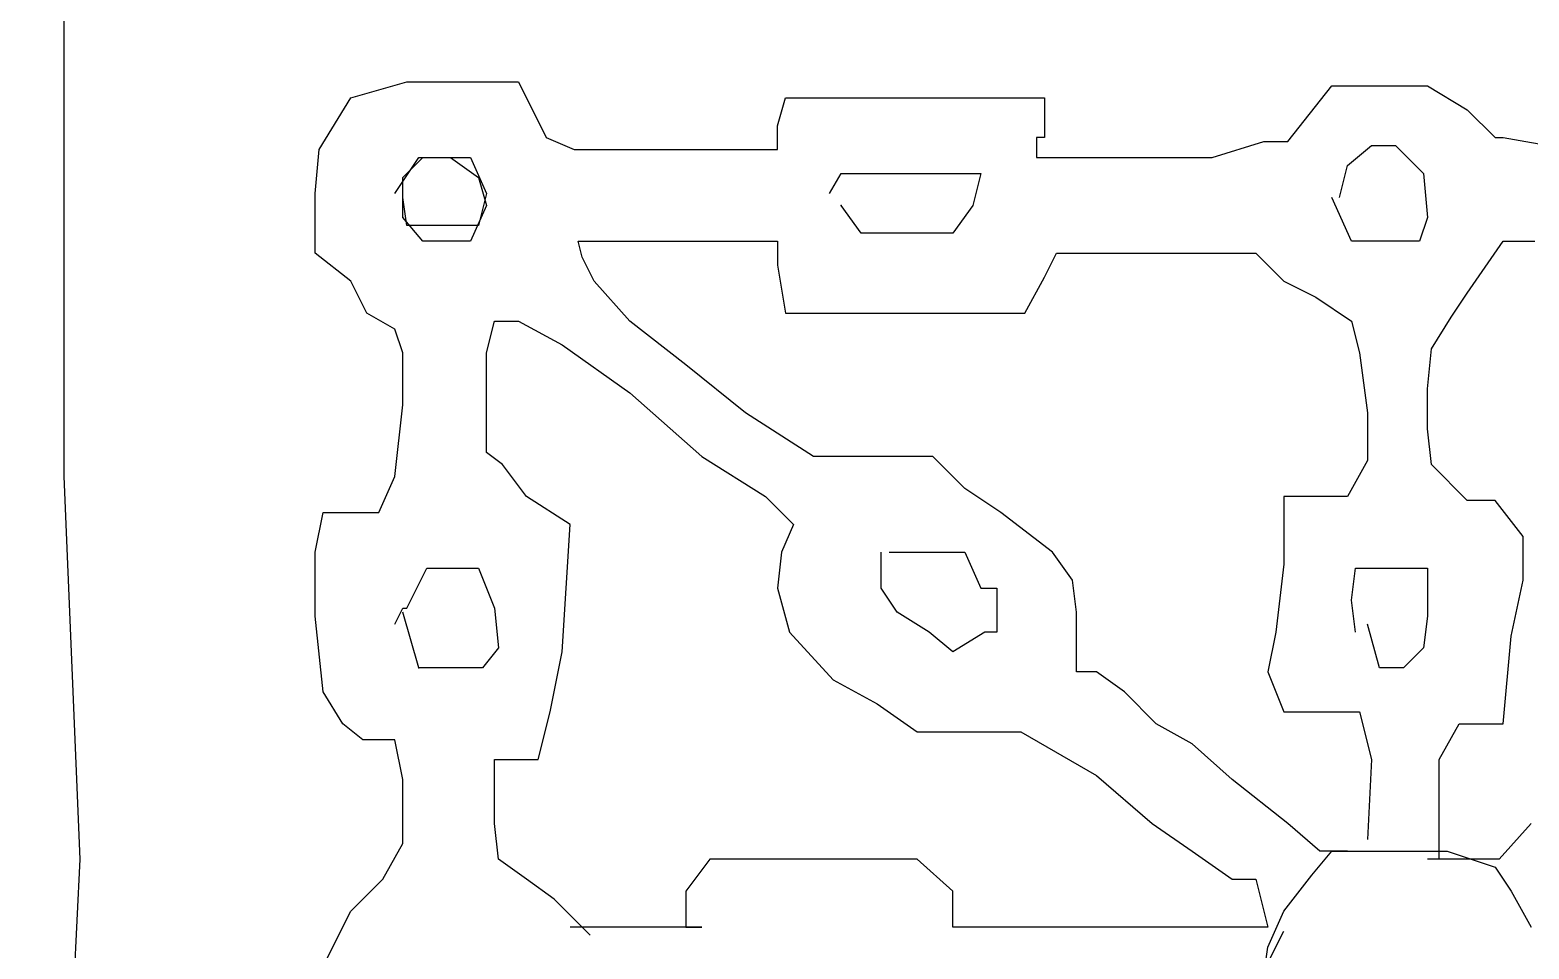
# Model space of a CAD drawing. Extents: x 731154 to 731744, y 4379381 to 4380408.
# Drawn here: x 731192.015 to 731195.775, y 4380245.205 to 4380247.51 of the extents above; entities that cross this region are included whole.
import ezdxf

# ---------------------------------------------------------------- set-up
doc = ezdxf.new("R2010")
doc.units = 0
doc.layers.get('0').update_dxf_attribs({"linetype": 'CONTINUOUS'})

msp = doc.modelspace()

# ---------------------------------------------------------------- linework, layer by layer
at = {"color": 0, "linetype": 'CONTINUOUS'}
for p, q in [((731192.1, 4380247.97), (731192.1, 4380247.32)), ((731192.1, 4380247.97), (731192.1, 4380247.32)), ((731192.82, 4380247.34), (731192.96, 4380247.38)), ((731192.82, 4380247.34), (731192.96, 4380247.38)), ((731192.96, 4380247.38), (731193.09, 4380247.38)), ((731192.96, 4380247.38), (731193.09, 4380247.38)), ((731193.09, 4380247.38), (731193.24, 4380247.38)), ((731193.09, 4380247.38), (731193.24, 4380247.38)), ((731193.24, 4380247.38), (731193.31, 4380247.24)), ((731193.24, 4380247.38), (731193.31, 4380247.24)), ((731195.17, 4380247.23), (731195.28, 4380247.37)), ((731195.17, 4380247.23), (731195.28, 4380247.37)), ((731195.28, 4380247.37), (731195.4, 4380247.37)), ((731195.28, 4380247.37), (731195.4, 4380247.37)), ((731195.4, 4380247.37), (731195.52, 4380247.37)), ((731195.4, 4380247.37), (731195.52, 4380247.37)), ((731195.52, 4380247.37), (731195.62, 4380247.31)), ((731195.52, 4380247.37), (731195.62, 4380247.31)), ((731192.1, 4380247.32), (731192.1, 4380246.39)), ((731192.1, 4380247.32), (731192.1, 4380246.39)), ((731192.74, 4380247.21), (731192.82, 4380247.34)), ((731192.74, 4380247.21), (731192.82, 4380247.34)), ((731193.89, 4380247.27), (731193.91, 4380247.34)), ((731193.89, 4380247.27), (731193.91, 4380247.34)), ((731193.91, 4380247.34), (731193.98, 4380247.34)), ((731193.91, 4380247.34), (731193.98, 4380247.34)), ((731193.98, 4380247.34), (731194.14, 4380247.34)), ((731193.98, 4380247.34), (731194.14, 4380247.34)), ((731194.14, 4380247.34), (731194.27, 4380247.34)), ((731194.14, 4380247.34), (731194.27, 4380247.34)), ((731194.27, 4380247.34), (731194.4, 4380247.34)), ((731194.27, 4380247.34), (731194.4, 4380247.34)), ((731194.4, 4380247.34), (731194.5, 4380247.34)), ((731194.4, 4380247.34), (731194.5, 4380247.34)), ((731194.5, 4380247.34), (731194.56, 4380247.34)), ((731194.5, 4380247.34), (731194.56, 4380247.34)), ((731194.56, 4380247.34), (731194.56, 4380247.24)), ((731194.56, 4380247.34), (731194.56, 4380247.24)), ((731195.62, 4380247.31), (731195.69, 4380247.24)), ((731195.62, 4380247.31), (731195.69, 4380247.24)), ((731193.89, 4380247.21), (731193.89, 4380247.27)), ((731193.89, 4380247.21), (731193.89, 4380247.27)), ((731193.31, 4380247.24), (731193.38, 4380247.21)), ((731193.31, 4380247.24), (731193.38, 4380247.21)), ((731194.56, 4380247.24), (731194.54, 4380247.24)), ((731194.54, 4380247.24), (731194.54, 4380247.19)), ((731194.56, 4380247.24), (731194.54, 4380247.24)), ((731194.54, 4380247.24), (731194.54, 4380247.19)), ((731195.69, 4380247.24), (731195.71, 4380247.24)), ((731195.69, 4380247.24), (731195.71, 4380247.24)), ((731195.71, 4380247.24), (731195.88, 4380247.21)), ((731195.71, 4380247.24), (731195.88, 4380247.21)), ((731192.73, 4380247.1), (731192.74, 4380247.21)), ((731192.73, 4380247.1), (731192.74, 4380247.21)), ((731193.38, 4380247.21), (731193.5, 4380247.21)), ((731193.38, 4380247.21), (731193.5, 4380247.21)), ((731193.5, 4380247.21), (731193.64, 4380247.21)), ((731193.5, 4380247.21), (731193.64, 4380247.21)), ((731193.64, 4380247.21), (731193.8, 4380247.21)), ((731193.64, 4380247.21), (731193.8, 4380247.21)), ((731193.8, 4380247.21), (731193.89, 4380247.21)), ((731193.8, 4380247.21), (731193.89, 4380247.21)), ((731194.98, 4380247.19), (731195.11, 4380247.23)), ((731194.98, 4380247.19), (731195.11, 4380247.23)), ((731195.11, 4380247.23), (731195.17, 4380247.23)), ((731195.11, 4380247.23), (731195.17, 4380247.23)), ((731195.32, 4380247.17), (731195.38, 4380247.22)), ((731195.32, 4380247.17), (731195.38, 4380247.22)), ((731195.38, 4380247.22), (731195.44, 4380247.22)), ((731195.38, 4380247.22), (731195.44, 4380247.22)), ((731195.44, 4380247.22), (731195.51, 4380247.15)), ((731195.44, 4380247.22), (731195.51, 4380247.15)), ((731192.93, 4380247.1), (731192.99, 4380247.19)), ((731192.93, 4380247.1), (731192.99, 4380247.19)), ((731192.95, 4380247.14), (731193, 4380247.19)), ((731192.95, 4380247.14), (731193, 4380247.19)), ((731192.99, 4380247.19), (731193.04, 4380247.19)), ((731192.99, 4380247.19), (731193.04, 4380247.19)), ((731193, 4380247.19), (731193.07, 4380247.19)), ((731193, 4380247.19), (731193.07, 4380247.19)), ((731193.04, 4380247.19), (731193.12, 4380247.19)), ((731193.04, 4380247.19), (731193.12, 4380247.19)), ((731193.07, 4380247.19), (731193.14, 4380247.14)), ((731193.07, 4380247.19), (731193.14, 4380247.14)), ((731193.12, 4380247.19), (731193.16, 4380247.1)), ((731193.12, 4380247.19), (731193.16, 4380247.1)), ((731194.54, 4380247.19), (731194.69, 4380247.19)), ((731194.54, 4380247.19), (731194.69, 4380247.19)), ((731194.69, 4380247.19), (731194.87, 4380247.19)), ((731194.69, 4380247.19), (731194.87, 4380247.19)), ((731194.87, 4380247.19), (731194.98, 4380247.19)), ((731194.87, 4380247.19), (731194.98, 4380247.19)), ((731195.3, 4380247.09), (731195.32, 4380247.17)), ((731195.3, 4380247.09), (731195.32, 4380247.17)), ((731192.95, 4380247.04), (731192.95, 4380247.14)), ((731192.95, 4380247.09), (731192.95, 4380247.14)), ((731192.95, 4380247.04), (731192.95, 4380247.14)), ((731192.95, 4380247.09), (731192.95, 4380247.14)), ((731193.14, 4380247.14), (731193.16, 4380247.07)), ((731193.14, 4380247.14), (731193.16, 4380247.07)), ((731194.02, 4380247.1), (731194.05, 4380247.15)), ((731194.02, 4380247.1), (731194.05, 4380247.15)), ((731194.05, 4380247.15), (731194.11, 4380247.15)), ((731194.05, 4380247.15), (731194.11, 4380247.15)), ((731194.11, 4380247.15), (731194.21, 4380247.15)), ((731194.11, 4380247.15), (731194.21, 4380247.15)), ((731194.21, 4380247.15), (731194.34, 4380247.15)), ((731194.21, 4380247.15), (731194.34, 4380247.15)), ((731194.34, 4380247.15), (731194.4, 4380247.15)), ((731194.34, 4380247.15), (731194.4, 4380247.15)), ((731194.4, 4380247.15), (731194.38, 4380247.07)), ((731194.4, 4380247.15), (731194.38, 4380247.07)), ((731195.51, 4380247.15), (731195.52, 4380247.04)), ((731195.51, 4380247.15), (731195.52, 4380247.04)), ((731192.73, 4380246.95), (731192.73, 4380247.1)), ((731192.73, 4380246.95), (731192.73, 4380247.1)), ((731192.96, 4380247.02), (731192.95, 4380247.09)), ((731192.96, 4380247.02), (731192.95, 4380247.09)), ((731193.16, 4380247.1), (731193.14, 4380247.02)), ((731193.16, 4380247.1), (731193.14, 4380247.02)), ((731195.33, 4380246.98), (731195.28, 4380247.09)), ((731195.33, 4380246.98), (731195.28, 4380247.09)), ((731193.16, 4380247.07), (731193.12, 4380246.98)), ((731193.16, 4380247.07), (731193.12, 4380246.98)), ((731194.1, 4380247), (731194.05, 4380247.07)), ((731194.1, 4380247), (731194.05, 4380247.07)), ((731194.38, 4380247.07), (731194.33, 4380247)), ((731194.38, 4380247.07), (731194.33, 4380247)), ((731193, 4380246.98), (731192.95, 4380247.04)), ((731193, 4380246.98), (731192.95, 4380247.04)), ((731193, 4380247.02), (731192.96, 4380247.02)), ((731193, 4380247.02), (731192.96, 4380247.02)), ((731193.04, 4380247.02), (731193, 4380247.02)), ((731193.04, 4380247.02), (731193, 4380247.02)), ((731193.1, 4380247.02), (731193.04, 4380247.02)), ((731193.1, 4380247.02), (731193.04, 4380247.02)), ((731193.14, 4380247.02), (731193.1, 4380247.02)), ((731193.14, 4380247.02), (731193.1, 4380247.02)), ((731195.52, 4380247.04), (731195.5, 4380246.98)), ((731195.52, 4380247.04), (731195.5, 4380246.98)), ((731193.05, 4380246.98), (731193, 4380246.98)), ((731193.05, 4380246.98), (731193, 4380246.98)), ((731193.12, 4380246.98), (731193.05, 4380246.98)), ((731193.12, 4380246.98), (731193.05, 4380246.98)), ((731193.4, 4380246.94), (731193.39, 4380246.98)), ((731193.39, 4380246.98), (731193.54, 4380246.98)), ((731193.4, 4380246.94), (731193.39, 4380246.98)), ((731193.39, 4380246.98), (731193.54, 4380246.98)), ((731193.54, 4380246.98), (731193.72, 4380246.98)), ((731193.54, 4380246.98), (731193.72, 4380246.98)), ((731193.72, 4380246.98), (731193.84, 4380246.98)), ((731193.72, 4380246.98), (731193.84, 4380246.98)), ((731193.84, 4380246.98), (731193.89, 4380246.98)), ((731193.84, 4380246.98), (731193.89, 4380246.98)), ((731193.89, 4380246.98), (731193.89, 4380246.92)), ((731193.89, 4380246.98), (731193.89, 4380246.92)), ((731194.13, 4380247), (731194.1, 4380247)), ((731194.13, 4380247), (731194.1, 4380247)), ((731194.23, 4380247), (731194.13, 4380247)), ((731194.23, 4380247), (731194.13, 4380247)), ((731194.33, 4380247), (731194.23, 4380247)), ((731194.33, 4380247), (731194.23, 4380247)), ((731195.35, 4380246.98), (731195.33, 4380246.98)), ((731195.35, 4380246.98), (731195.33, 4380246.98)), ((731195.43, 4380246.98), (731195.35, 4380246.98)), ((731195.43, 4380246.98), (731195.35, 4380246.98)), ((731195.5, 4380246.98), (731195.43, 4380246.98)), ((731195.5, 4380246.98), (731195.43, 4380246.98)), ((731195.62, 4380246.85), (731195.71, 4380246.98)), ((731195.62, 4380246.85), (731195.71, 4380246.98)), ((731195.71, 4380246.98), (731195.79, 4380246.98)), ((731195.71, 4380246.98), (731195.79, 4380246.98)), ((731192.82, 4380246.88), (731192.73, 4380246.95)), ((731192.82, 4380246.88), (731192.73, 4380246.95)), ((731193.43, 4380246.88), (731193.4, 4380246.94)), ((731193.43, 4380246.88), (731193.4, 4380246.94)), ((731194.56, 4380246.89), (731194.59, 4380246.95)), ((731194.56, 4380246.89), (731194.59, 4380246.95)), ((731194.59, 4380246.95), (731194.72, 4380246.95)), ((731194.59, 4380246.95), (731194.72, 4380246.95)), ((731194.72, 4380246.95), (731194.88, 4380246.95)), ((731194.72, 4380246.95), (731194.88, 4380246.95)), ((731194.88, 4380246.95), (731195, 4380246.95)), ((731194.88, 4380246.95), (731195, 4380246.95)), ((731195, 4380246.95), (731195.09, 4380246.95)), ((731195, 4380246.95), (731195.09, 4380246.95)), ((731195.09, 4380246.95), (731195.16, 4380246.88)), ((731195.09, 4380246.95), (731195.16, 4380246.88)), ((731193.89, 4380246.92), (731193.91, 4380246.8)), ((731193.89, 4380246.92), (731193.91, 4380246.8)), ((731192.86, 4380246.8), (731192.82, 4380246.88)), ((731192.86, 4380246.8), (731192.82, 4380246.88)), ((731193.52, 4380246.78), (731193.43, 4380246.88)), ((731193.52, 4380246.78), (731193.43, 4380246.88)), ((731194.51, 4380246.8), (731194.56, 4380246.89)), ((731194.51, 4380246.8), (731194.56, 4380246.89)), ((731195.16, 4380246.88), (731195.24, 4380246.84)), ((731195.16, 4380246.88), (731195.24, 4380246.84)), ((731195.24, 4380246.84), (731195.33, 4380246.78)), ((731195.24, 4380246.84), (731195.33, 4380246.78)), ((731195.58, 4380246.79), (731195.62, 4380246.85)), ((731195.58, 4380246.79), (731195.62, 4380246.85)), ((731192.93, 4380246.76), (731192.86, 4380246.8)), ((731192.93, 4380246.76), (731192.86, 4380246.8)), ((731193.91, 4380246.8), (731194, 4380246.8)), ((731193.91, 4380246.8), (731194, 4380246.8)), ((731194, 4380246.8), (731194.21, 4380246.8)), ((731194, 4380246.8), (731194.21, 4380246.8)), ((731194.21, 4380246.8), (731194.31, 4380246.8)), ((731194.21, 4380246.8), (731194.31, 4380246.8)), ((731194.31, 4380246.8), (731194.44, 4380246.8)), ((731194.31, 4380246.8), (731194.44, 4380246.8)), ((731194.44, 4380246.8), (731194.51, 4380246.8)), ((731194.44, 4380246.8), (731194.51, 4380246.8)), ((731195.53, 4380246.71), (731195.58, 4380246.79)), ((731195.53, 4380246.71), (731195.58, 4380246.79)), ((731192.95, 4380246.7), (731192.93, 4380246.76)), ((731192.95, 4380246.7), (731192.93, 4380246.76)), ((731193.16, 4380246.7), (731193.18, 4380246.78)), ((731193.16, 4380246.7), (731193.18, 4380246.78)), ((731193.18, 4380246.78), (731193.24, 4380246.78)), ((731193.18, 4380246.78), (731193.24, 4380246.78)), ((731193.24, 4380246.78), (731193.35, 4380246.72)), ((731193.24, 4380246.78), (731193.35, 4380246.72)), ((731193.66, 4380246.67), (731193.52, 4380246.78)), ((731193.66, 4380246.67), (731193.52, 4380246.78)), ((731195.33, 4380246.78), (731195.35, 4380246.7)), ((731195.33, 4380246.78), (731195.35, 4380246.7)), ((731193.35, 4380246.72), (731193.52, 4380246.6)), ((731193.35, 4380246.72), (731193.52, 4380246.6)), ((731195.52, 4380246.61), (731195.53, 4380246.71)), ((731195.52, 4380246.61), (731195.53, 4380246.71)), ((731192.95, 4380246.57), (731192.95, 4380246.7)), ((731192.95, 4380246.57), (731192.95, 4380246.7)), ((731193.16, 4380246.57), (731193.16, 4380246.7)), ((731193.16, 4380246.57), (731193.16, 4380246.7)), ((731193.81, 4380246.55), (731193.66, 4380246.67)), ((731193.81, 4380246.55), (731193.66, 4380246.67)), ((731195.35, 4380246.7), (731195.37, 4380246.55)), ((731195.35, 4380246.7), (731195.37, 4380246.55)), ((731193.52, 4380246.6), (731193.7, 4380246.44)), ((731193.52, 4380246.6), (731193.7, 4380246.44)), ((731195.52, 4380246.51), (731195.52, 4380246.61)), ((731195.52, 4380246.51), (731195.52, 4380246.61)), ((731192.93, 4380246.39), (731192.95, 4380246.57)), ((731192.93, 4380246.39), (731192.95, 4380246.57)), ((731193.16, 4380246.45), (731193.16, 4380246.57)), ((731193.16, 4380246.45), (731193.16, 4380246.57)), ((731193.98, 4380246.44), (731193.81, 4380246.55)), ((731193.98, 4380246.44), (731193.81, 4380246.55)), ((731195.37, 4380246.55), (731195.37, 4380246.43)), ((731195.37, 4380246.55), (731195.37, 4380246.43)), ((731195.53, 4380246.42), (731195.52, 4380246.51)), ((731195.53, 4380246.42), (731195.52, 4380246.51)), ((731193.2, 4380246.42), (731193.16, 4380246.45)), ((731193.2, 4380246.42), (731193.16, 4380246.45)), ((731193.26, 4380246.34), (731193.2, 4380246.42)), ((731193.26, 4380246.34), (731193.2, 4380246.42)), ((731193.7, 4380246.44), (731193.86, 4380246.34)), ((731193.7, 4380246.44), (731193.86, 4380246.34)), ((731194.05, 4380246.44), (731193.98, 4380246.44)), ((731194.05, 4380246.44), (731193.98, 4380246.44)), ((731194.11, 4380246.44), (731194.05, 4380246.44)), ((731194.11, 4380246.44), (731194.05, 4380246.44)), ((731194.2, 4380246.44), (731194.11, 4380246.44)), ((731194.2, 4380246.44), (731194.11, 4380246.44)), ((731194.28, 4380246.44), (731194.2, 4380246.44)), ((731194.28, 4380246.44), (731194.2, 4380246.44)), ((731194.36, 4380246.36), (731194.28, 4380246.44)), ((731194.36, 4380246.36), (731194.28, 4380246.44)), ((731195.37, 4380246.43), (731195.32, 4380246.34)), ((731195.37, 4380246.43), (731195.32, 4380246.34)), ((731195.62, 4380246.33), (731195.53, 4380246.42)), ((731195.62, 4380246.33), (731195.53, 4380246.42)), ((731192.1, 4380246.39), (731192.14, 4380245.43)), ((731192.1, 4380246.39), (731192.14, 4380245.43)), ((731192.89, 4380246.3), (731192.93, 4380246.39)), ((731192.89, 4380246.3), (731192.93, 4380246.39)), ((731193.37, 4380246.27), (731193.26, 4380246.34)), ((731193.37, 4380246.27), (731193.26, 4380246.34)), ((731193.86, 4380246.34), (731193.93, 4380246.27)), ((731193.86, 4380246.34), (731193.93, 4380246.27)), ((731194.45, 4380246.3), (731194.36, 4380246.36)), ((731194.45, 4380246.3), (731194.36, 4380246.36)), ((731195.24, 4380246.34), (731195.16, 4380246.34)), ((731195.16, 4380246.34), (731195.16, 4380246.17)), ((731195.24, 4380246.34), (731195.16, 4380246.34)), ((731195.16, 4380246.34), (731195.16, 4380246.17)), ((731195.32, 4380246.34), (731195.24, 4380246.34)), ((731195.32, 4380246.34), (731195.24, 4380246.34)), ((731195.69, 4380246.33), (731195.62, 4380246.33)), ((731195.69, 4380246.33), (731195.62, 4380246.33)), ((731195.76, 4380246.24), (731195.69, 4380246.33)), ((731195.76, 4380246.24), (731195.69, 4380246.33)), ((731192.73, 4380246.2), (731192.75, 4380246.3)), ((731192.73, 4380246.2), (731192.75, 4380246.3)), ((731192.75, 4380246.3), (731192.82, 4380246.3)), ((731192.75, 4380246.3), (731192.82, 4380246.3)), ((731192.82, 4380246.3), (731192.89, 4380246.3)), ((731192.82, 4380246.3), (731192.89, 4380246.3)), ((731194.58, 4380246.2), (731194.45, 4380246.3)), ((731194.58, 4380246.2), (731194.45, 4380246.3)), ((731193.36, 4380246.11), (731193.37, 4380246.27)), ((731193.36, 4380246.11), (731193.37, 4380246.27)), ((731193.93, 4380246.27), (731193.9, 4380246.2)), ((731193.93, 4380246.27), (731193.9, 4380246.2)), ((731195.76, 4380246.13), (731195.76, 4380246.24)), ((731195.76, 4380246.13), (731195.76, 4380246.24)), ((731192.73, 4380246.04), (731192.73, 4380246.2)), ((731192.73, 4380246.04), (731192.73, 4380246.2)), ((731193.9, 4380246.2), (731193.89, 4380246.11)), ((731193.9, 4380246.2), (731193.89, 4380246.11)), ((731194.15, 4380246.11), (731194.15, 4380246.2)), ((731194.15, 4380246.11), (731194.15, 4380246.2)), ((731194.17, 4380246.2), (731194.19, 4380246.2)), ((731194.17, 4380246.2), (731194.19, 4380246.2)), ((731194.19, 4380246.2), (731194.25, 4380246.2)), ((731194.19, 4380246.2), (731194.25, 4380246.2)), ((731194.25, 4380246.2), (731194.36, 4380246.2)), ((731194.25, 4380246.2), (731194.36, 4380246.2)), ((731194.36, 4380246.2), (731194.4, 4380246.11)), ((731194.36, 4380246.2), (731194.4, 4380246.11)), ((731194.63, 4380246.13), (731194.58, 4380246.2)), ((731194.63, 4380246.13), (731194.58, 4380246.2)), ((731192.96, 4380246.06), (731193.01, 4380246.16)), ((731192.96, 4380246.06), (731193.01, 4380246.16)), ((731193.01, 4380246.16), (731193.1, 4380246.16)), ((731193.01, 4380246.16), (731193.1, 4380246.16)), ((731193.1, 4380246.16), (731193.14, 4380246.16)), ((731193.1, 4380246.16), (731193.14, 4380246.16)), ((731193.14, 4380246.16), (731193.18, 4380246.06)), ((731193.14, 4380246.16), (731193.18, 4380246.06)), ((731195.16, 4380246.17), (731195.14, 4380246)), ((731195.16, 4380246.17), (731195.14, 4380246)), ((731195.33, 4380246.08), (731195.34, 4380246.16)), ((731195.33, 4380246.08), (731195.34, 4380246.16)), ((731195.34, 4380246.16), (731195.38, 4380246.16)), ((731195.34, 4380246.16), (731195.38, 4380246.16)), ((731195.38, 4380246.16), (731195.43, 4380246.16)), ((731195.38, 4380246.16), (731195.43, 4380246.16)), ((731195.43, 4380246.16), (731195.49, 4380246.16)), ((731195.43, 4380246.16), (731195.49, 4380246.16)), ((731195.49, 4380246.16), (731195.52, 4380246.16)), ((731195.49, 4380246.16), (731195.52, 4380246.16)), ((731195.52, 4380246.16), (731195.52, 4380246.04)), ((731195.52, 4380246.16), (731195.52, 4380246.04)), ((731193.35, 4380245.95), (731193.36, 4380246.11)), ((731193.35, 4380245.95), (731193.36, 4380246.11)), ((731193.89, 4380246.11), (731193.92, 4380246)), ((731193.89, 4380246.11), (731193.92, 4380246)), ((731194.19, 4380246.05), (731194.15, 4380246.11)), ((731194.19, 4380246.05), (731194.15, 4380246.11)), ((731194.4, 4380246.11), (731194.44, 4380246.11)), ((731194.4, 4380246.11), (731194.44, 4380246.11)), ((731194.44, 4380246.11), (731194.44, 4380246)), ((731194.44, 4380246.11), (731194.44, 4380246)), ((731194.64, 4380246.05), (731194.63, 4380246.13)), ((731194.64, 4380246.05), (731194.63, 4380246.13)), ((731195.73, 4380245.99), (731195.76, 4380246.13)), ((731195.73, 4380245.99), (731195.76, 4380246.13)), ((731195.34, 4380246), (731195.33, 4380246.08)), ((731195.34, 4380246), (731195.33, 4380246.08)), ((731192.75, 4380245.85), (731192.73, 4380246.04)), ((731192.75, 4380245.85), (731192.73, 4380246.04)), ((731192.93, 4380246.02), (731192.95, 4380246.06)), ((731192.93, 4380246.02), (731192.95, 4380246.06)), ((731192.95, 4380246.06), (731192.96, 4380246.06)), ((731192.95, 4380246.06), (731192.96, 4380246.06)), ((731192.99, 4380245.91), (731192.95, 4380246.05)), ((731192.99, 4380245.91), (731192.95, 4380246.05)), ((731193.18, 4380246.06), (731193.19, 4380245.96)), ((731193.18, 4380246.06), (731193.19, 4380245.96)), ((731194.27, 4380246), (731194.19, 4380246.05)), ((731194.27, 4380246), (731194.19, 4380246.05)), ((731194.64, 4380245.9), (731194.64, 4380246.05)), ((731194.64, 4380245.9), (731194.64, 4380246.05)), ((731195.52, 4380246.04), (731195.51, 4380245.96)), ((731195.52, 4380246.04), (731195.51, 4380245.96)), ((731193.92, 4380246), (731194.03, 4380245.88)), ((731193.92, 4380246), (731194.03, 4380245.88)), ((731194.33, 4380245.95), (731194.27, 4380246)), ((731194.33, 4380245.95), (731194.27, 4380246)), ((731194.41, 4380246), (731194.33, 4380245.95)), ((731194.41, 4380246), (731194.33, 4380245.95)), ((731194.44, 4380246), (731194.41, 4380246)), ((731194.44, 4380246), (731194.41, 4380246)), ((731195.14, 4380246), (731195.12, 4380245.9)), ((731195.14, 4380246), (731195.12, 4380245.9)), ((731195.4, 4380245.91), (731195.37, 4380246.02)), ((731195.4, 4380245.91), (731195.37, 4380246.02)), ((731193.19, 4380245.96), (731193.15, 4380245.91)), ((731193.19, 4380245.96), (731193.15, 4380245.91)), ((731195.51, 4380245.96), (731195.46, 4380245.91)), ((731195.51, 4380245.96), (731195.46, 4380245.91)), ((731195.71, 4380245.77), (731195.73, 4380245.99)), ((731195.71, 4380245.77), (731195.73, 4380245.99)), ((731193.32, 4380245.8), (731193.35, 4380245.95)), ((731193.32, 4380245.8), (731193.35, 4380245.95)), ((731193.03, 4380245.91), (731192.99, 4380245.91)), ((731193.03, 4380245.91), (731192.99, 4380245.91)), ((731193.1, 4380245.91), (731193.03, 4380245.91)), ((731193.1, 4380245.91), (731193.03, 4380245.91)), ((731193.15, 4380245.91), (731193.1, 4380245.91)), ((731193.15, 4380245.91), (731193.1, 4380245.91)), ((731194.03, 4380245.88), (731194.14, 4380245.82)), ((731194.03, 4380245.88), (731194.14, 4380245.82)), ((731194.69, 4380245.9), (731194.64, 4380245.9)), ((731194.69, 4380245.9), (731194.64, 4380245.9)), ((731194.76, 4380245.85), (731194.69, 4380245.9)), ((731194.76, 4380245.85), (731194.69, 4380245.9)), ((731195.12, 4380245.9), (731195.16, 4380245.8)), ((731195.12, 4380245.9), (731195.16, 4380245.8)), ((731195.46, 4380245.91), (731195.4, 4380245.91)), ((731195.46, 4380245.91), (731195.4, 4380245.91)), ((731192.8, 4380245.77), (731192.75, 4380245.85)), ((731192.8, 4380245.77), (731192.75, 4380245.85)), ((731194.84, 4380245.77), (731194.76, 4380245.85)), ((731194.84, 4380245.77), (731194.76, 4380245.85)), ((731194.14, 4380245.82), (731194.24, 4380245.75)), ((731194.14, 4380245.82), (731194.24, 4380245.75)), ((731192.85, 4380245.73), (731192.8, 4380245.77)), ((731192.85, 4380245.73), (731192.8, 4380245.77)), ((731193.29, 4380245.68), (731193.32, 4380245.8)), ((731193.29, 4380245.68), (731193.32, 4380245.8)), ((731194.93, 4380245.72), (731194.84, 4380245.77)), ((731194.93, 4380245.72), (731194.84, 4380245.77)), ((731195.16, 4380245.8), (731195.23, 4380245.8)), ((731195.16, 4380245.8), (731195.23, 4380245.8)), ((731195.23, 4380245.8), (731195.3, 4380245.8)), ((731195.23, 4380245.8), (731195.3, 4380245.8)), ((731195.3, 4380245.8), (731195.35, 4380245.8)), ((731195.3, 4380245.8), (731195.35, 4380245.8)), ((731195.35, 4380245.8), (731195.38, 4380245.68)), ((731195.35, 4380245.8), (731195.38, 4380245.68)), ((731195.55, 4380245.68), (731195.6, 4380245.77)), ((731195.55, 4380245.68), (731195.6, 4380245.77)), ((731195.6, 4380245.77), (731195.62, 4380245.77)), ((731195.6, 4380245.77), (731195.62, 4380245.77)), ((731195.62, 4380245.77), (731195.71, 4380245.77)), ((731195.62, 4380245.77), (731195.71, 4380245.77)), ((731192.93, 4380245.73), (731192.85, 4380245.73)), ((731192.93, 4380245.73), (731192.85, 4380245.73)), ((731192.95, 4380245.63), (731192.93, 4380245.73)), ((731192.95, 4380245.63), (731192.93, 4380245.73)), ((731194.24, 4380245.75), (731194.33, 4380245.75)), ((731194.24, 4380245.75), (731194.33, 4380245.75)), ((731194.33, 4380245.75), (731194.41, 4380245.75)), ((731194.33, 4380245.75), (731194.41, 4380245.75)), ((731194.41, 4380245.75), (731194.45, 4380245.75)), ((731194.41, 4380245.75), (731194.45, 4380245.75)), ((731194.45, 4380245.75), (731194.5, 4380245.75)), ((731194.45, 4380245.75), (731194.5, 4380245.75)), ((731194.5, 4380245.75), (731194.69, 4380245.64)), ((731194.5, 4380245.75), (731194.69, 4380245.64)), ((731195.03, 4380245.63), (731194.93, 4380245.72)), ((731195.03, 4380245.63), (731194.93, 4380245.72)), ((731193.18, 4380245.64), (731193.18, 4380245.68)), ((731193.18, 4380245.68), (731193.29, 4380245.68)), ((731193.18, 4380245.64), (731193.18, 4380245.68)), ((731193.18, 4380245.68), (731193.29, 4380245.68)), ((731195.38, 4380245.68), (731195.37, 4380245.48)), ((731195.38, 4380245.68), (731195.37, 4380245.48)), ((731195.55, 4380245.6), (731195.55, 4380245.68)), ((731195.55, 4380245.6), (731195.55, 4380245.68)), ((731192.95, 4380245.47), (731192.95, 4380245.63)), ((731192.95, 4380245.47), (731192.95, 4380245.63)), ((731193.18, 4380245.57), (731193.18, 4380245.64)), ((731193.18, 4380245.57), (731193.18, 4380245.64)), ((731194.69, 4380245.64), (731194.83, 4380245.52)), ((731194.69, 4380245.64), (731194.83, 4380245.52)), ((731195.17, 4380245.52), (731195.03, 4380245.63)), ((731195.17, 4380245.52), (731195.03, 4380245.63)), ((731195.55, 4380245.52), (731195.55, 4380245.6)), ((731195.55, 4380245.52), (731195.55, 4380245.6)), ((731193.18, 4380245.52), (731193.18, 4380245.57)), ((731193.18, 4380245.52), (731193.18, 4380245.57)), ((731193.19, 4380245.43), (731193.18, 4380245.52)), ((731193.19, 4380245.43), (731193.18, 4380245.52)), ((731194.83, 4380245.52), (731194.93, 4380245.45)), ((731194.83, 4380245.52), (731194.93, 4380245.45)), ((731195.25, 4380245.45), (731195.17, 4380245.52)), ((731195.25, 4380245.45), (731195.17, 4380245.52)), ((731195.55, 4380245.43), (731195.55, 4380245.52)), ((731195.55, 4380245.43), (731195.55, 4380245.52)), ((731195.78, 4380245.52), (731195.7, 4380245.43)), ((731195.78, 4380245.52), (731195.7, 4380245.43)), ((731192.9, 4380245.38), (731192.95, 4380245.47)), ((731192.9, 4380245.38), (731192.95, 4380245.47)), ((731192.14, 4380245.43), (731192.12, 4380245.01)), ((731192.14, 4380245.43), (731192.12, 4380245.01)), ((731193.26, 4380245.38), (731193.19, 4380245.43)), ((731193.26, 4380245.38), (731193.19, 4380245.43)), ((731193.72, 4380245.43), (731193.66, 4380245.35)), ((731193.72, 4380245.43), (731193.66, 4380245.35)), ((731193.8, 4380245.43), (731193.72, 4380245.43)), ((731193.8, 4380245.43), (731193.72, 4380245.43)), ((731193.93, 4380245.43), (731193.8, 4380245.43)), ((731193.93, 4380245.43), (731193.8, 4380245.43)), ((731194.08, 4380245.43), (731193.93, 4380245.43)), ((731194.08, 4380245.43), (731193.93, 4380245.43)), ((731194.24, 4380245.43), (731194.08, 4380245.43)), ((731194.24, 4380245.43), (731194.08, 4380245.43)), ((731194.33, 4380245.35), (731194.24, 4380245.43)), ((731194.33, 4380245.35), (731194.24, 4380245.43)), ((731194.93, 4380245.45), (731195.03, 4380245.38)), ((731194.93, 4380245.45), (731195.03, 4380245.38)), ((731195.23, 4380245.39), (731195.28, 4380245.45)), ((731195.23, 4380245.39), (731195.28, 4380245.45)), ((731195.32, 4380245.45), (731195.25, 4380245.45)), ((731195.32, 4380245.45), (731195.25, 4380245.45)), ((731195.28, 4380245.45), (731195.38, 4380245.45)), ((731195.28, 4380245.45), (731195.38, 4380245.45)), ((731195.38, 4380245.45), (731195.47, 4380245.45)), ((731195.38, 4380245.45), (731195.47, 4380245.45)), ((731195.47, 4380245.45), (731195.57, 4380245.45)), ((731195.47, 4380245.45), (731195.57, 4380245.45)), ((731195.6, 4380245.43), (731195.52, 4380245.43)), ((731195.6, 4380245.43), (731195.52, 4380245.43)), ((731195.57, 4380245.45), (731195.69, 4380245.41)), ((731195.57, 4380245.45), (731195.69, 4380245.41)), ((731195.66, 4380245.43), (731195.6, 4380245.43)), ((731195.66, 4380245.43), (731195.6, 4380245.43)), ((731195.7, 4380245.43), (731195.66, 4380245.43)), ((731195.7, 4380245.43), (731195.66, 4380245.43)), ((731195.16, 4380245.3), (731195.23, 4380245.39)), ((731195.16, 4380245.3), (731195.23, 4380245.39)), ((731195.69, 4380245.41), (731195.73, 4380245.35)), ((731195.69, 4380245.41), (731195.73, 4380245.35)), ((731192.82, 4380245.3), (731192.9, 4380245.38)), ((731192.82, 4380245.3), (731192.9, 4380245.38)), ((731193.33, 4380245.33), (731193.26, 4380245.38)), ((731193.33, 4380245.33), (731193.26, 4380245.38)), ((731195.03, 4380245.38), (731195.09, 4380245.38)), ((731195.03, 4380245.38), (731195.09, 4380245.38)), ((731195.09, 4380245.38), (731195.12, 4380245.26)), ((731195.09, 4380245.38), (731195.12, 4380245.26)), ((731193.42, 4380245.24), (731193.33, 4380245.33)), ((731193.42, 4380245.24), (731193.33, 4380245.33)), ((731193.66, 4380245.35), (731193.66, 4380245.26)), ((731193.66, 4380245.35), (731193.66, 4380245.26)), ((731194.33, 4380245.26), (731194.33, 4380245.35)), ((731194.33, 4380245.26), (731194.33, 4380245.35)), ((731195.73, 4380245.35), (731195.78, 4380245.26)), ((731195.73, 4380245.35), (731195.78, 4380245.26)), ((731192.76, 4380245.18), (731192.82, 4380245.3)), ((731192.76, 4380245.18), (731192.82, 4380245.3)), ((731195.12, 4380245.21), (731195.16, 4380245.3)), ((731195.12, 4380245.21), (731195.16, 4380245.3)), ((731193.41, 4380245.26), (731193.37, 4380245.26)), ((731193.41, 4380245.26), (731193.37, 4380245.26)), ((731193.46, 4380245.26), (731193.41, 4380245.26)), ((731193.46, 4380245.26), (731193.41, 4380245.26)), ((731193.57, 4380245.26), (731193.46, 4380245.26)), ((731193.57, 4380245.26), (731193.46, 4380245.26)), ((731193.7, 4380245.26), (731193.57, 4380245.26)), ((731193.7, 4380245.26), (731193.57, 4380245.26)), ((731193.66, 4380245.26), (731193.7, 4380245.26)), ((731193.66, 4380245.26), (731193.7, 4380245.26)), ((731194.45, 4380245.26), (731194.33, 4380245.26)), ((731194.45, 4380245.26), (731194.33, 4380245.26)), ((731194.61, 4380245.26), (731194.45, 4380245.26)), ((731194.61, 4380245.26), (731194.45, 4380245.26)), ((731194.79, 4380245.26), (731194.61, 4380245.26)), ((731194.79, 4380245.26), (731194.61, 4380245.26)), ((731194.98, 4380245.26), (731194.79, 4380245.26)), ((731194.98, 4380245.26), (731194.79, 4380245.26)), ((731195.08, 4380245.26), (731194.98, 4380245.26)), ((731195.08, 4380245.26), (731194.98, 4380245.26)), ((731195.12, 4380245.26), (731195.08, 4380245.26)), ((731195.12, 4380245.26), (731195.08, 4380245.26)), ((731195.12, 4380245.17), (731195.16, 4380245.25)), ((731195.12, 4380245.17), (731195.16, 4380245.25)), ((731195.11, 4380245.14), (731195.12, 4380245.21)), ((731195.11, 4380245.14), (731195.12, 4380245.21))]:
    msp.add_line(p, q, dxfattribs=at)
for p in [(731194.05, 4380247.07), (731194.05, 4380247.07), (731192.95, 4380247.04), (731192.95, 4380247.04), (731192.99, 4380245.91), (731192.99, 4380245.91)]:
    msp.add_point(p, dxfattribs=at)

# ---------------------------------------------------------------- meshes
mesh = msp.add_polyface(dxfattribs=at)
corners = [(731154.5, 4379381), (731154.5, 4379381), (731154.5, 4379571.9618), (731462.5, 4379381), (731154.5, 4379746.4935), (731744, 4379381), (731154.5, 4380407.5), (731744, 4380042.0065), (731744, 4380407.5)]
mesh.append_faces([[corners[k] for k in face] for face in [(0, 1, 3, 2), (2, 3, 5, 4), (4, 5, 7, 6), (6, 7, 8, 8)]], dxfattribs={"vtx0": -1, "vtx2": -1, "color": 0})
mesh = msp.add_polyface(dxfattribs=at)
corners = [(731164.5, 4380221), (731164.5, 4380221), (731164.5, 4380395.2713), (731445.58, 4380221), (731164.5, 4380401.5), (731445.58, 4380227.2287), (731445.58, 4380401.5)]
mesh.append_faces([[corners[k] for k in face] for face in [(0, 1, 3, 2), (2, 3, 5, 4), (4, 5, 6, 6)]], dxfattribs={"vtx0": -1, "vtx2": -1, "color": 0})

doc.saveas('drawing.dxf')
